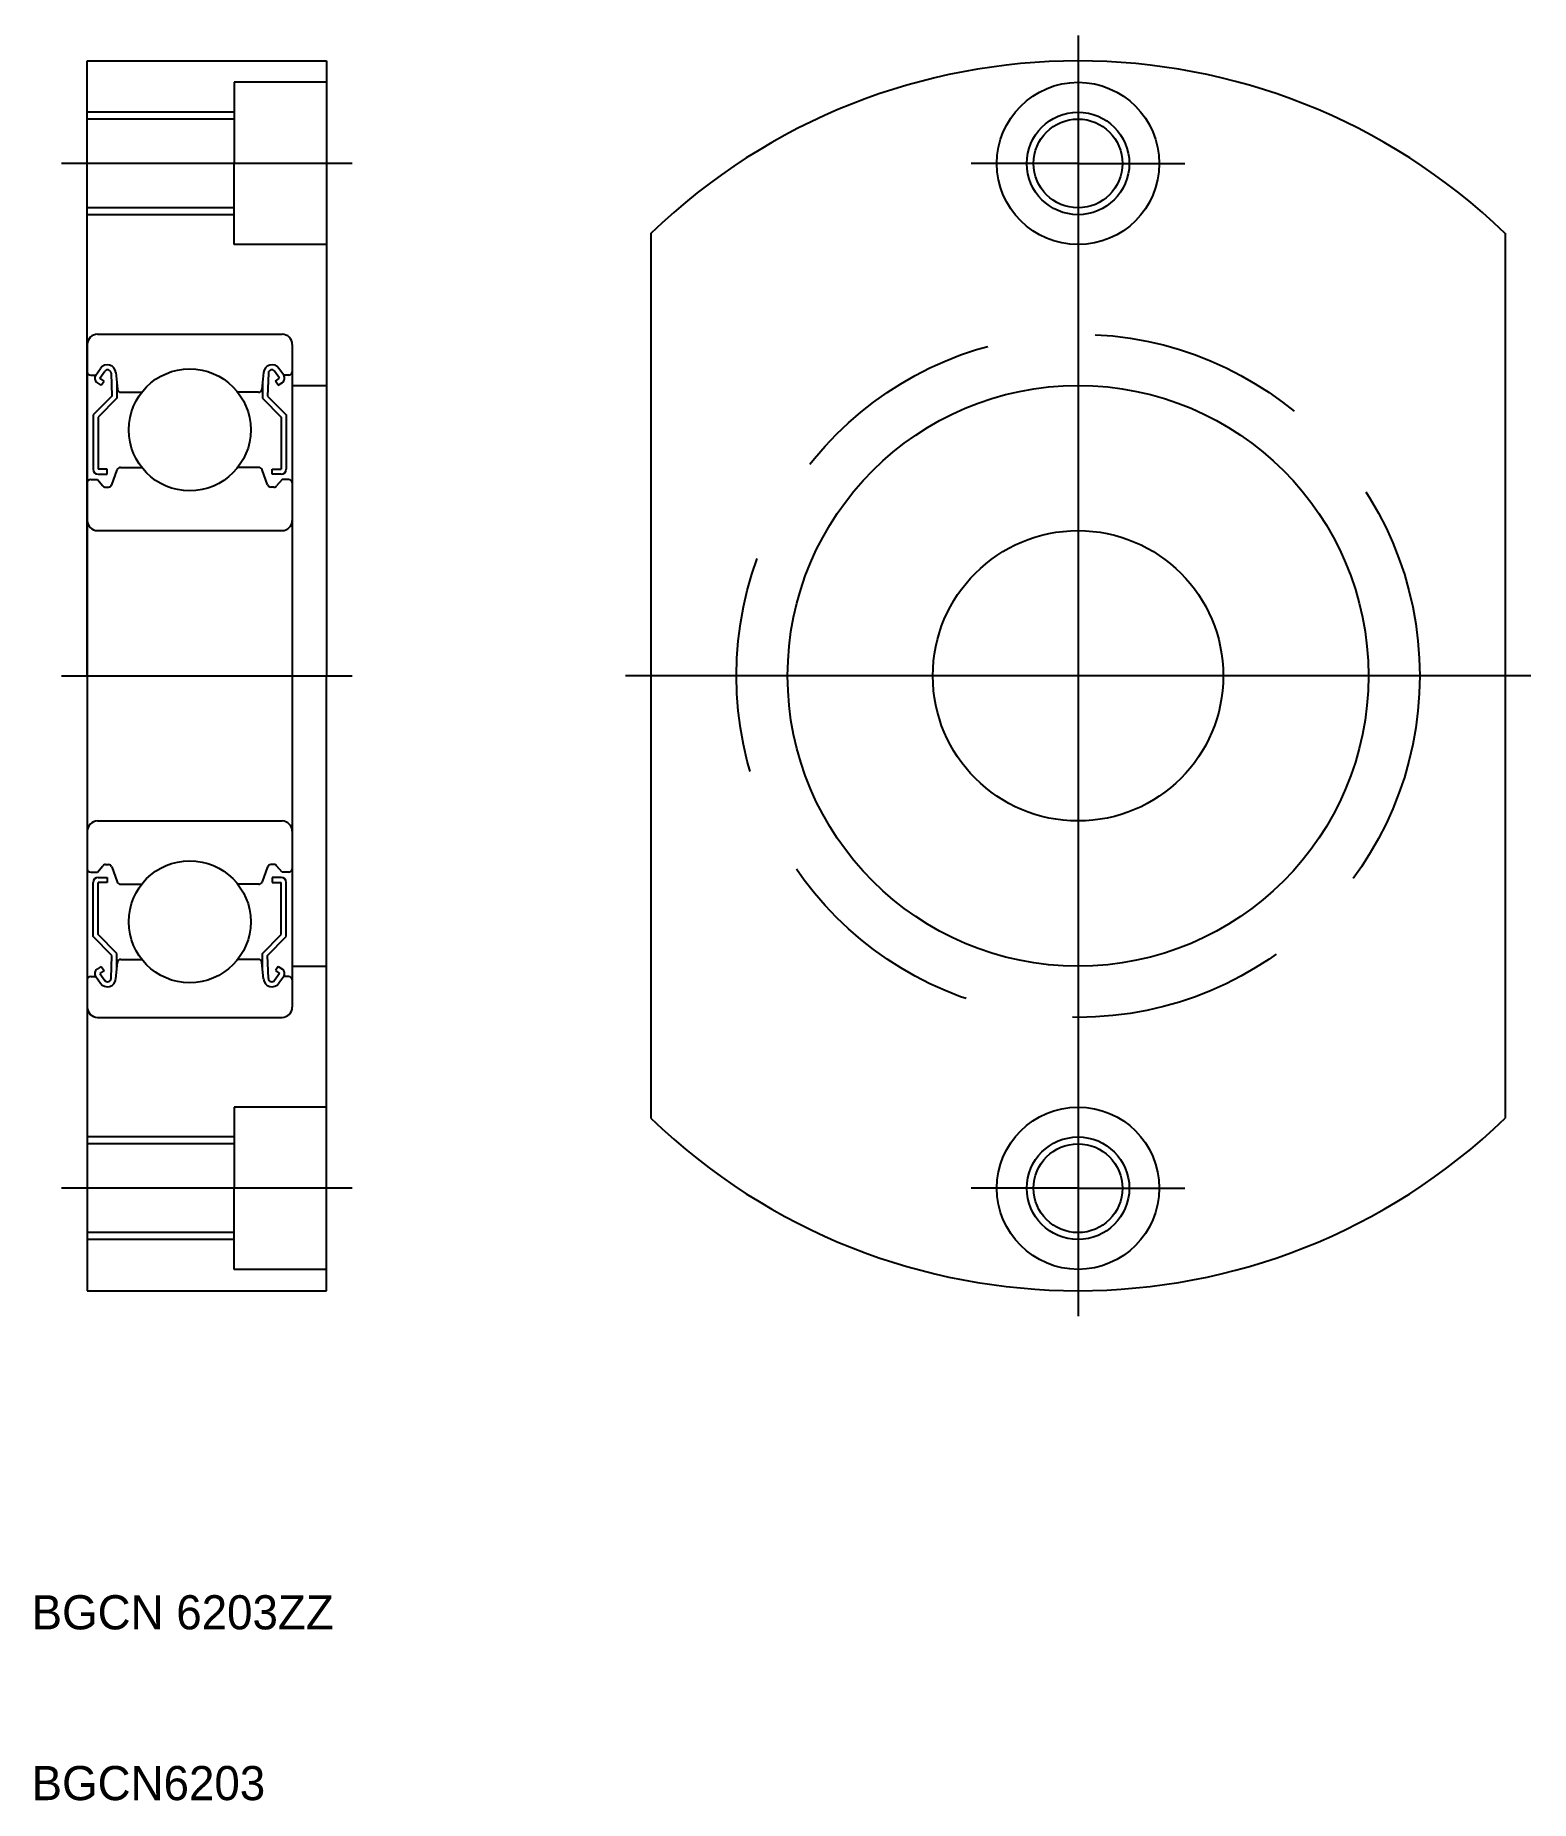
# Model space of a CAD drawing. Extents: x 103 to 190, y 58 to 161.
import ezdxf

# ---------------------------------------------------------------- set-up
doc = ezdxf.new("R2010")
doc.units = 0
doc.linetypes.add('CENTER', pattern=[2, 1.25, -0.25, 0.25, -0.25])
doc.linetypes.add('DASHED', pattern=[19.05, 12.7, -6.35])
doc.layers.get('0').update_dxf_attribs({"linetype": 'CONTINUOUS'})
doc.layers.add('CENTER', color=1, linetype='CENTER')

msp = doc.modelspace()

# ---------------------------------------------------------------- linework, layer by layer
at = {"color": 7}
for p, q in [((105.66, 123.62), (105.66, 159.62)), ((105.66, 159.62), (119.66, 159.62)), ((119.66, 159.62), (119.66, 123.62)), ((119.66, 158.37), (114.26, 158.37)), ((114.26, 158.37), (114.26, 153.62)), ((114.26, 156.22), (105.66, 156.22)), ((114.26, 148.87), (114.26, 153.62)), ((114.26, 151.02), (105.66, 151.02)), ((119.66, 148.87), (114.26, 148.87)), ((138.66, 149.53), (138.66, 97.72)), ((188.66, 149.53), (188.66, 97.72)), ((117.66, 140.62), (119.66, 140.62)), ((105.66, 123.62), (105.66, 87.62)), ((119.66, 87.62), (119.66, 123.62)), ((117.66, 106.62), (119.66, 106.62)), ((119.66, 98.37), (114.26, 98.37)), ((114.26, 98.37), (114.26, 93.62)), ((114.26, 96.22), (105.66, 96.22)), ((114.26, 88.87), (114.26, 93.62)), ((114.26, 91.02), (105.66, 91.02)), ((119.66, 88.87), (114.26, 88.87)), ((105.66, 87.62), (119.66, 87.62))]:
    msp.add_line(p, q, dxfattribs=at)
at = {"color": 3}
for p, q in [((114.26, 156.62), (105.66, 156.62)), ((114.26, 150.62), (105.66, 150.62)), ((114.26, 96.62), (105.66, 96.62)), ((114.26, 90.62), (105.66, 90.62))]:
    msp.add_line(p, q, dxfattribs=at)
for p, q in [((105.66, 143.02), (105.66, 104.22)), ((106.26, 143.62), (117.06, 143.62)), ((117.66, 143.02), (117.66, 104.22)), ((106.16, 141.22), (106.44, 141.62)), ((117.16, 141.22), (116.88, 141.62)), ((105.86, 141.22), (106.16, 141.22)), ((106.48, 140.63), (106.23, 140.8)), ((106.4, 141.05), (106.69, 141.45)), ((106.65, 140.88), (106.4, 141.05)), ((106.48, 140.63), (106.65, 140.88)), ((107.05, 141.34), (107.1, 140)), ((107.34, 141.38), (107.43, 140.4)), ((107.4, 140.74), (107.4, 139.87)), ((115.97, 141.38), (115.88, 140.4)), ((115.91, 140.74), (115.91, 139.87)), ((116.27, 141.34), (116.21, 140)), ((116.91, 141.05), (116.63, 141.45)), ((116.67, 140.88), (116.91, 141.05)), ((116.84, 140.63), (116.67, 140.88)), ((116.84, 140.63), (117.08, 140.8)), ((117.46, 141.22), (117.16, 141.22)), ((107.1, 140), (106, 138.9)), ((107.4, 139.87), (106.3, 138.77)), ((107.63, 140.22), (108.84, 140.22)), ((115.69, 140.22), (114.47, 140.22)), ((115.91, 139.87), (117.01, 138.77)), ((116.21, 140), (117.31, 138.9)), ((106, 138.9), (106, 135.72)), ((106.3, 138.77), (106.3, 135.72)), ((117.01, 138.77), (117.01, 135.72)), ((117.31, 138.9), (117.31, 135.72)), ((106.82, 135.72), (106.3, 135.72)), ((106.3, 135.42), (106.82, 135.42)), ((106.82, 135.42), (106.82, 135.72)), ((107.09, 134.8), (107.41, 135.69)), ((107.6, 135.82), (108.84, 135.82)), ((115.71, 135.82), (114.47, 135.82)), ((116.22, 134.8), (115.9, 135.69)), ((116.49, 135.72), (117.01, 135.72)), ((116.49, 135.42), (116.49, 135.72)), ((117.01, 135.42), (116.49, 135.42)), ((105.86, 135.12), (106.26, 135.12)), ((106.26, 135.12), (106.57, 134.74)), ((106.73, 134.67), (106.9, 134.67)), ((116.59, 134.67), (116.41, 134.67)), ((117.06, 135.12), (116.74, 134.74)), ((117.46, 135.12), (117.06, 135.12)), ((106.26, 132.12), (117.06, 132.12)), ((106.26, 115.12), (117.06, 115.12)), ((105.86, 112.12), (106.26, 112.12)), ((106.26, 112.12), (106.57, 112.5)), ((106.3, 111.82), (106.82, 111.82)), ((106.73, 112.57), (106.9, 112.57)), ((106.82, 111.82), (106.82, 111.52)), ((107.09, 112.44), (107.41, 111.55)), ((116.22, 112.44), (115.9, 111.55)), ((116.59, 112.57), (116.41, 112.57)), ((116.49, 111.82), (116.49, 111.52)), ((117.01, 111.82), (116.49, 111.82)), ((117.06, 112.12), (116.74, 112.5)), ((117.46, 112.12), (117.06, 112.12)), ((106, 108.35), (106, 111.52)), ((106.3, 108.47), (106.3, 111.52)), ((106.82, 111.52), (106.3, 111.52)), ((107.6, 111.42), (108.84, 111.42)), ((115.71, 111.42), (114.47, 111.42)), ((116.49, 111.52), (117.01, 111.52)), ((117.01, 108.47), (117.01, 111.52)), ((117.31, 108.35), (117.31, 111.52)), ((107.1, 107.25), (106, 108.35)), ((107.4, 107.37), (106.3, 108.47)), ((115.91, 107.37), (117.01, 108.47)), ((116.21, 107.25), (117.31, 108.35)), ((106.48, 106.61), (106.23, 106.44)), ((106.48, 106.61), (106.65, 106.37)), ((107.05, 105.9), (107.1, 107.25)), ((107.34, 105.87), (107.43, 106.84)), ((107.4, 106.5), (107.4, 107.37)), ((107.63, 107.02), (108.84, 107.02)), ((115.69, 107.02), (114.47, 107.02)), ((115.97, 105.87), (115.88, 106.84)), ((115.91, 106.5), (115.91, 107.37)), ((116.27, 105.9), (116.21, 107.25)), ((116.84, 106.61), (116.67, 106.37)), ((116.84, 106.61), (117.08, 106.44)), ((105.86, 106.02), (106.16, 106.02)), ((106.16, 106.02), (106.44, 105.63)), ((106.65, 106.37), (106.4, 106.19)), ((106.4, 106.19), (106.69, 105.79)), ((116.91, 106.19), (116.63, 105.79)), ((116.67, 106.37), (116.91, 106.19)), ((117.16, 106.02), (116.88, 105.63)), ((117.46, 106.02), (117.16, 106.02)), ((106.26, 103.62), (117.06, 103.62)), ((109.16, 103.62), (109.16, 103.62)), ((111.66, 103.62), (111.66, 103.62))]:
    msp.add_line(p, q)
at = {"color": 7}
for centre, radius in [((163.66, 153.62), 4.75), ((163.66, 153.62), 2.6), ((163.66, 123.62), 17), ((163.66, 123.62), 8.5), ((163.66, 93.62), 4.75), ((163.66, 93.62), 2.6)]:
    msp.add_circle(centre, radius, dxfattribs=at)
at = {"color": 3}
for centre in [(163.66, 153.62), (163.66, 93.62)]:
    msp.add_circle(centre, 3, dxfattribs=at)
at = {"color": 3, "linetype": 'DASHED'}
msp.add_circle((163.66, 123.62), 20, dxfattribs=at)
for centre in [(111.66, 138.02), (111.66, 109.22)]:
    msp.add_circle(centre, 3.57)
at = {"color": 7}
for start, end in [(46.017, 133.983), (226.017, 313.983)]:
    msp.add_arc((163.66, 123.62), 36, start, end, dxfattribs=at)
for centre, radius, start, end in [((106.26, 143.02), 0.6, 90, 180), ((117.06, 143.02), 0.6, 0, 90), ((106.84, 141.33), 0.5, 5.0652, 144.9367), ((116.47, 141.33), 0.5, 35.0633, 174.9348), ((105.86, 141.42), 0.2, 180, 270), ((106.4, 141.05), 0.3, 144.9367, 235.0393), ((106.85, 141.34), 0.2, 2.1311, 144.9356), ((116.46, 141.34), 0.2, 35.0644, 177.8689), ((116.91, 141.05), 0.3, 304.9607, 35.0633), ((117.46, 141.42), 0.2, 270, 0), ((107.63, 140.42), 0.2, 185.0652, 270), ((115.69, 140.42), 0.2, 270, 354.9348), ((106.3, 135.72), 0.3, 180, 270), ((107.6, 135.62), 0.2, 90, 159.9702), ((115.71, 135.62), 0.2, 20.0298, 90), ((117.01, 135.72), 0.3, 270, 0), ((105.86, 134.92), 0.2, 90, 180), ((106.73, 134.87), 0.2, 219.9992, 270), ((106.9, 134.87), 0.2, 270, 339.9702), ((116.41, 134.87), 0.2, 200.0298, 270), ((116.59, 134.87), 0.2, 270, 320.0008), ((117.46, 134.92), 0.2, 0, 90), ((106.26, 132.72), 0.6, 180, 270), ((117.06, 132.72), 0.6, 270, 0), ((106.26, 114.52), 0.6, 90, 180), ((117.06, 114.52), 0.6, 0, 90), ((105.86, 112.32), 0.2, 180, 270), ((106.3, 111.52), 0.3, 90, 180), ((106.73, 112.37), 0.2, 90, 140.0008), ((106.9, 112.37), 0.2, 20.0298, 90), ((116.41, 112.37), 0.2, 90, 159.9702), ((116.59, 112.37), 0.2, 39.9992, 90), ((117.01, 111.52), 0.3, 0, 90), ((117.46, 112.32), 0.2, 270, 0), ((107.6, 111.62), 0.2, 200.0298, 270), ((115.71, 111.62), 0.2, 270, 339.9702), ((107.63, 106.82), 0.2, 90, 174.9348), ((115.69, 106.82), 0.2, 5.0652, 90), ((105.86, 105.82), 0.2, 90, 180), ((106.4, 106.19), 0.3, 124.9607, 215.0633), ((106.84, 105.91), 0.5, 215.0633, 354.9348), ((106.85, 105.91), 0.2, 215.0644, 357.8689), ((116.47, 105.91), 0.5, 185.0652, 324.9367), ((116.46, 105.91), 0.2, 182.1311, 324.9356), ((116.91, 106.19), 0.3, 324.9367, 55.0393), ((117.46, 105.82), 0.2, 0, 90), ((106.26, 104.22), 0.6, 180, 270), ((117.06, 104.22), 0.6, 270, 0)]:
    msp.add_arc(centre, radius, start, end)
at = {"layer": 'CENTER', "color": 1, "linetype": 'CONTINUOUS'}
for p, q in [((163.66, 161.12), (163.66, 86.12)), ((121.16, 153.62), (104.16, 153.62)), ((163.66, 153.62), (157.41, 153.62)), ((163.66, 153.62), (169.91, 153.62)), ((104.16, 123.62), (121.16, 123.62)), ((190.16, 123.62), (137.16, 123.62)), ((121.16, 93.62), (104.16, 93.62)), ((163.66, 93.62), (157.41, 93.62)), ((163.66, 93.62), (169.91, 93.62))]:
    msp.add_line(p, q, dxfattribs=at)

# ---------------------------------------------------------------- texts
at = {"color": 7}
for s, p in [('BGCN 6203ZZ', (102.4, 67.79)), ('BGCN6203', (102.4, 57.79))]:
    msp.add_text(s, height=2, dxfattribs=at).set_placement(p)

doc.saveas('drawing.dxf')
